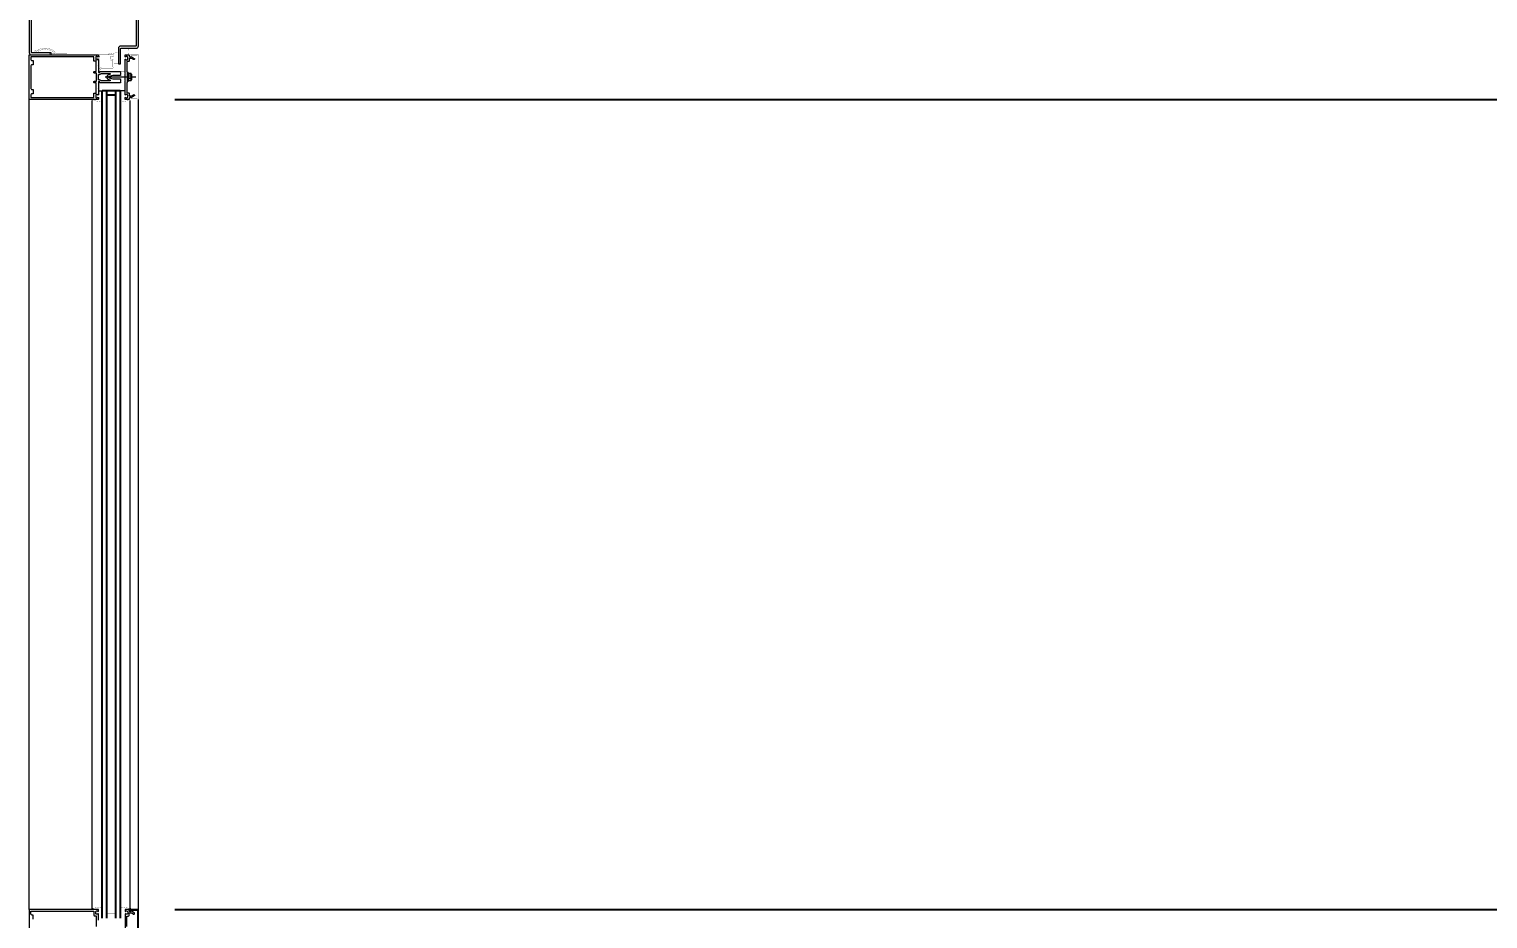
# Model space of a CAD drawing. Header units: inches. Extents: x 3850 to 5846, y -3 to 909.
# Drawn here: x 5628.9 to 5709, y 198 to 246.9 of the extents above; entities that cross this region are included whole.
import ezdxf

# ---------------------------------------------------------------- set-up
doc = ezdxf.new("R2010")
doc.units = ezdxf.units.IN
doc.header["$LTSCALE"] = 0.5
doc.header["$MEASUREMENT"] = 0
doc.layers.get('0').update_dxf_attribs({"lineweight": 18})
doc.layers.get('Defpoints').update_dxf_attribs({"color": 140, "lineweight": 18})
for name, color, linetype, lineweight in [('A-Anno-Dims', 211, 'Continuous', 18), ('A-Detl-Fine', 90, 'Continuous', 18), ('A-Detl-Medm', 31, 'Continuous', 25), ('A-Detl-Thin', 150, 'Continuous', 18), ('A-Detl-Wide', 213, 'Continuous', 50)]:
    doc.layers.add(name, color=color, linetype=linetype, lineweight=lineweight)
doc.styles.add('Arch-Dim', font='romans.shx', dxfattribs={"width": 0.75})
doc.dimstyles.new('Aec-Arch-I-96', dxfattribs={"dimscale": 96, "dimtxt": 0.09375, "dimasz": 0.0625, "dimexe": 0.0625, "dimexo": 0.0625, "dimgap": 0.03125, "dimtad": 1, "dimdec": 4, "dimzin": 3, "dimdsep": 46, "dimlunit": 4, "dimtxsty": 'Arch-Dim', "dimblk": 'ARCHTICK', "dimcen": 0.09375, "dimazin": 2, "dimtfac": 0.75, "dimtdec": 4, "dimtix": 1, "dimtmove": 2, "dimatfit": 2, "dimfxl": 1, "dimtolj": 1, "dimtzin": 0, "dimarcsym": 0})

# ---------------------------------------------------------------- blocks, each defined once
blk = doc.blocks.new('_ArchTick')
at = {"color": 0, "linetype": 'ByBlock', "const_width": 0.15}
blk.add_lwpolyline([(-0.5, -0.5), (0.5, 0.5)], dxfattribs=at)
blk = doc.blocks.new('*D236')
at = {"layer": 'A-Anno-Dims', "color": 0, "lineweight": -2, "transparency": 16777216}
for p, q in [((5636.92, 249.002), (5796.92, 249.002)), ((5794.92, 57), (5794.92, 249.002)), ((5748.92, 57), (5796.92, 57))]:
    blk.add_line(p, q, dxfattribs=at)
at = {"layer": 'Defpoints', "color": 0, "transparency": 16777216}
for p in [(5634.92, 249.002), (5794.92, 249.002), (5746.92, 57)]:
    blk.add_point(p, dxfattribs=at)
at = {"layer": 'A-Anno-Dims', "color": 0, "lineweight": -2, "transparency": 16777216, "xscale": 2, "yscale": 2, "zscale": 2}
for p, rotation in [((5794.92, 249.002), 90), ((5794.92, 57), 270)]:
    blk.add_blockref('_ArchTick', p, dxfattribs=dict(at, rotation=rotation))
at = {"layer": 'A-Anno-Dims', "color": 0, "transparency": 16777216, "insert": (5792.135, 153.001), "char_height": 3, "attachment_point": 5, "rotation": 90, "style": 'Arch-Dim'}
blk.add_mtext('\\A1;16\'-0"', dxfattribs=at)
blk = doc.blocks.new('*D267')
at = {"layer": 'A-Detl-Wide', "color": 0, "lineweight": -2, "transparency": 16777216}
for p, q in [((5742.419, 249.003), (5784.92, 249.003)), ((5782.92, 249.003), (5782.92, 243)), ((5636.92, 243), (5784.92, 243))]:
    blk.add_line(p, q, dxfattribs=at)
at = {"layer": 'Defpoints', "color": 0, "transparency": 16777216}
for p in [(5740.419, 249.003), (5634.92, 243), (5782.92, 243)]:
    blk.add_point(p, dxfattribs=at)
at = {"layer": 'A-Detl-Wide', "color": 0, "lineweight": -2, "transparency": 16777216, "xscale": 2, "yscale": 2, "zscale": 2}
for p, rotation in [((5782.92, 249.003), 90), ((5782.92, 243), 270)]:
    blk.add_blockref('_ArchTick', p, dxfattribs=dict(at, rotation=rotation))
at = {"layer": 'A-Detl-Wide', "color": 0, "transparency": 16777216, "insert": (5780.134, 246.001), "char_height": 3, "attachment_point": 5, "rotation": 90, "style": 'Arch-Dim'}
blk.add_mtext('\\A1;6"', dxfattribs=at)
blk = doc.blocks.new('*D268')
at = {"layer": 'A-Detl-Wide', "color": 0, "lineweight": -2, "transparency": 16777216}
for p, q in [((5636.92, 243), (5784.92, 243)), ((5782.92, 243), (5782.92, 198.499)), ((5636.92, 198.499), (5784.92, 198.499))]:
    blk.add_line(p, q, dxfattribs=at)
at = {"layer": 'Defpoints', "color": 0, "transparency": 16777216}
for p in [(5634.92, 243), (5634.92, 198.499), (5782.92, 198.499)]:
    blk.add_point(p, dxfattribs=at)
at = {"layer": 'A-Detl-Wide', "color": 0, "lineweight": -2, "transparency": 16777216, "xscale": 2, "yscale": 2, "zscale": 2}
for p, rotation in [((5782.92, 243), 90), ((5782.92, 198.499), 270)]:
    blk.add_blockref('_ArchTick', p, dxfattribs=dict(at, rotation=rotation))
at = {"layer": 'A-Detl-Wide', "color": 0, "transparency": 16777216, "insert": (5779.295, 220.75), "char_height": 3, "attachment_point": 5, "rotation": 90, "style": 'Arch-Dim'}
blk.add_mtext('\\A1;3\'-8{\\H0.750000x;\\S1/2;}"', dxfattribs=at)
blk = doc.blocks.new('*D269')
at = {"layer": 'A-Detl-Wide', "color": 0, "lineweight": -2, "transparency": 16777216}
for p, q in [((5782.92, 198.499), (5782.92, 200.499)), ((5636.92, 198.499), (5784.92, 198.499)), ((5782.92, 198.499), (5782.92, 195.999)), ((5636.92, 195.999), (5784.92, 195.999)), ((5782.92, 195.999), (5782.92, 193.999))]:
    blk.add_line(p, q, dxfattribs=at)
at = {"layer": 'Defpoints', "color": 0, "transparency": 16777216}
for p in [(5634.92, 198.499), (5634.92, 195.999), (5782.92, 195.999)]:
    blk.add_point(p, dxfattribs=at)
at = {"layer": 'A-Detl-Wide', "color": 0, "lineweight": -2, "transparency": 16777216, "xscale": 2, "yscale": 2, "zscale": 2}
for p, rotation in [((5782.92, 198.499), 270), ((5782.92, 195.999), 90)]:
    blk.add_blockref('_ArchTick', p, dxfattribs=dict(at, rotation=rotation))
at = {"layer": 'A-Detl-Wide', "color": 0, "transparency": 16777216, "insert": (5779.295, 197.249), "char_height": 3, "attachment_point": 5, "rotation": 90, "style": 'Arch-Dim'}
blk.add_mtext('\\A1;2{\\H0.750000x;\\S1/2;}"', dxfattribs=at)

msp = doc.modelspace()

# ---------------------------------------------------------------- linework, layer by layer
at = {"layer": 'A-Detl-Fine'}
for p, q in [((5634.31572, 244.47832), (5634.31572, 243.97832)), ((5634.35572, 244.47832), (5634.31572, 244.47832)), ((5634.35572, 244.47832), (5634.35572, 243.97832)), ((5634.4954, 244.43123), (5634.35572, 244.43123)), ((5634.4954, 244.32977), (5634.35572, 244.32977)), ((5634.49933, 244.41491), (5634.49933, 244.04172)), ((5634.51803, 244.41491), (5634.49933, 244.41491)), ((5634.53033, 244.3805), (5634.53033, 244.07612)), ((5634.78144, 244.2215), (5633.08763, 244.2215)), ((5634.35572, 243.97832), (5634.31572, 243.97832)), ((5634.4954, 244.12685), (5634.35572, 244.12685)), ((5634.4954, 244.0254), (5634.35572, 244.0254)), ((5634.51803, 244.04172), (5634.49933, 244.04172)), ((5632.38015, 198.49921), (5632.38011, 242.94097)), ((5632.72135, 243.46868), (5632.91986, 243.46868)), ((5634.18671, 243.46868), (5633.94239, 243.46868)), ((5634.45966, 198.49921), (5634.45962, 242.93949)), ((5632.38015, 198.55822), (5632.38015, 198.49921)), ((5634.47014, 198.55822), (5634.47014, 198.49743))]:
    msp.add_line(p, q, dxfattribs=at)
at = {"layer": 'A-Detl-Fine', "const_width": 0.01111}
for points in [[(5629.22137, 245.65958), (5629.22552, 245.67485), (5629.2364, 245.68573), (5629.25167, 245.68988)], [(5629.24327, 245.63046), (5629.23186, 245.63664), (5629.22418, 245.64685), (5629.22137, 245.65958)], [(5629.24326, 245.63046), (5629.50824, 245.56467)], [(5629.25167, 245.68988), (5629.25375, 245.6898), (5629.25584, 245.68959), (5629.25783, 245.68928)], [(5629.33079, 245.67116), (5629.25786, 245.68924)], [(5629.3306, 245.67108), (5629.39029, 245.70741), (5629.45328, 245.73908), (5629.51898, 245.76574), (5629.58675, 245.78706), (5629.65599, 245.80271), (5629.72606, 245.81234), (5629.79636, 245.81563)], [(5629.42145, 245.65685), (5629.49043, 245.69106), (5629.56413, 245.71841), (5629.64083, 245.73848), (5629.71881, 245.75083), (5629.79636, 245.75505)], [(5629.51658, 245.58168), (5629.42239, 245.65694)], [(5629.51076, 245.56434), (5629.50992, 245.56438), (5629.50906, 245.5645), (5629.50824, 245.56467)], [(5629.52039, 245.57397), (5629.51908, 245.56911), (5629.51562, 245.56566), (5629.51076, 245.56434)], [(5629.5166, 245.58164), (5629.51864, 245.57952), (5629.51994, 245.5769), (5629.52039, 245.57397)], [(5629.79636, 245.81563), (5629.85937, 245.81303), (5629.92203, 245.80537), (5629.98395, 245.79282), (5630.0448, 245.77559), (5630.10419, 245.75385), (5630.16177, 245.7278), (5630.21718, 245.69761), (5630.27006, 245.66349), (5630.32005, 245.62562), (5630.36677, 245.58419), (5630.40988, 245.53939)], [(5629.79636, 245.75505), (5629.86039, 245.75222), (5629.92371, 245.74388), (5629.98596, 245.73022), (5630.04678, 245.71144), (5630.10581, 245.68772), (5630.1627, 245.65928), (5630.21709, 245.6263), (5630.26862, 245.58899), (5630.31694, 245.54753), (5630.36169, 245.50213)], [(5630.3619, 245.50362), (5630.01909, 245.50362)], [(5630.01909, 245.50362), (5630.01909, 245.47332)], [(5630.04939, 245.44304), (5630.03412, 245.44718), (5630.02325, 245.45806), (5630.01911, 245.47332)], [(5630.04939, 245.44304), (5630.99631, 245.44304)], [(5630.99631, 245.54075), (5630.40997, 245.54075)], [(5630.99631, 245.44304), (5630.99631, 245.54075)], [(5633.82072, 245.57683), (5633.29302, 245.50205)], [(5633.29302, 245.50205), (5633.29302, 245.44341)], [(5633.29302, 245.44341), (5633.40601, 245.44341)], [(5633.94286, 245.44265), (5634.18718, 245.44265)], [(5634.38348, 245.62197), (5634.38622, 245.68493), (5634.39445, 245.7473), (5634.40817, 245.80845)], [(5634.40817, 245.43548), (5634.39445, 245.49663), (5634.38622, 245.559), (5634.38348, 245.62197)], [(5633.57641, 244.97435), (5633.82072, 244.97435)], [(5634.18693, 244.52737), (5633.94264, 244.52737)], [(5634.18718, 245.09086), (5633.94286, 245.09086)], [(5633.94264, 243.91563), (5634.18693, 243.91563)], [(5632.3924, 242.99961), (5632.50539, 242.99961)], [(5632.3924, 242.94097), (5632.3924, 242.99961)], [(5632.92011, 242.86619), (5632.3924, 242.94097)], [(5633.93191, 242.86471), (5634.45962, 242.93949)], [(5634.45962, 242.99813), (5634.34662, 242.99813)], [(5634.45962, 242.93949), (5634.45962, 242.99813)], [(5632.9199, 198.63471), (5632.38015, 198.55822)], [(5632.72138, 198.03052), (5632.9199, 198.03052)], [(5633.9199, 198.6362), (5634.47014, 198.55822)], [(5634.18675, 198.03052), (5633.94243, 198.03052)]]:
    msp.add_lwpolyline(points, dxfattribs=at)
at = {"layer": 'A-Detl-Fine'}
for centre, radius, start, end in [((5634.47602, 244.3805), 0.05431, 290.9107, 69.0893), ((5634.36548, 244.22832), 0.16485, 322.0123, 37.9877), ((5634.47602, 244.07612), 0.05431, 290.9107, 69.0893)]:
    msp.add_arc(centre, radius, start, end, dxfattribs=at)
at = {"layer": 'A-Detl-Medm', "linetype": 'Continuous'}
for p, q in [((5632.91986, 243.48859), (5633.91986, 243.48859)), ((5632.9199, 198.0106), (5632.91986, 243.48859)), ((5633.16986, 243.48859), (5633.1699, 198.0106)), ((5633.16986, 243.2443), (5633.66986, 243.2443)), ((5633.6699, 198.0106), (5633.66986, 243.48859)), ((5633.91986, 243.48859), (5633.9199, 198.0106))]:
    msp.add_line(p, q, dxfattribs=at)
at = {"layer": 'A-Detl-Medm', "linetype": 'Continuous', "const_width": 0.01111}
for points in [[(5632.9199, 198.0106), (5633.9199, 198.0106)], [(5633.1699, 198.2549), (5633.6699, 198.2549)]]:
    msp.add_lwpolyline(points, dxfattribs=at)
at = {"layer": 'A-Detl-Thin'}
for p, q in [((5628.91971, 242.99998), (5628.91971, 245.44304)), ((5628.91971, 245.44304), (5632.70157, 245.44304)), ((5632.4475, 245.34531), (5629.01744, 245.34531)), ((5629.01744, 245.34531), (5629.01744, 245.18896)), ((5629.01744, 245.18896), (5629.01748, 245.18896)), ((5629.01748, 245.18896), (5629.02549, 245.15939)), ((5629.02549, 245.15939), (5629.04651, 245.13837)), ((5629.04651, 245.13837), (5629.07608, 245.13036)), ((5629.07608, 245.13036), (5629.07608, 245.13032)), ((5629.07608, 245.13032), (5629.13471, 245.13032)), ((5629.13471, 245.13032), (5629.13471, 244.90067)), ((5632.4475, 245.34529), (5632.4475, 245.34531)), ((5632.46227, 245.34129), (5632.4475, 245.34529)), ((5632.47278, 245.33079), (5632.46227, 245.34129)), ((5632.47679, 245.316), (5632.47278, 245.33079)), ((5632.47681, 245.316), (5632.47679, 245.316)), ((5632.47681, 245.11566), (5632.47681, 245.316)), ((5632.47682, 245.11566), (5632.47681, 245.11566)), ((5632.47949, 245.10581), (5632.47682, 245.11566)), ((5632.57455, 245.31013), (5632.57453, 245.31013)), ((5632.57453, 245.31013), (5632.57453, 245.22415)), ((5632.57453, 245.22415), (5632.57455, 245.22415)), ((5632.58123, 245.33477), (5632.57455, 245.31013)), ((5632.57455, 245.22415), (5632.58123, 245.1995)), ((5632.59874, 245.35229), (5632.58123, 245.33477)), ((5632.58123, 245.1995), (5632.59874, 245.18198)), ((5632.62339, 245.35897), (5632.59874, 245.35229)), ((5632.59874, 245.18198), (5632.62339, 245.17531)), ((5632.63366, 245.359), (5632.62339, 245.359)), ((5632.62339, 245.359), (5632.62339, 245.35897)), ((5632.62339, 245.17531), (5632.62339, 245.17527)), ((5632.62339, 245.17527), (5632.63366, 245.17527)), ((5632.63366, 245.35898), (5632.63366, 245.359)), ((5632.65656, 245.35595), (5632.63366, 245.35898)), ((5632.63366, 245.17527), (5632.63368, 245.17531)), ((5632.63368, 245.17531), (5632.6566, 245.17836)), ((5632.67772, 245.34715), (5632.65656, 245.35595)), ((5632.6566, 245.17836), (5632.67776, 245.18717)), ((5632.69604, 245.33304), (5632.67772, 245.34715)), ((5632.67776, 245.18717), (5632.69607, 245.20129)), ((5632.69607, 245.33306), (5632.69604, 245.33304)), ((5632.70665, 245.3287), (5632.69607, 245.33306)), ((5632.69607, 245.20121), (5632.70665, 245.20556)), ((5632.69607, 245.20129), (5632.69607, 245.20121)), ((5632.70157, 245.44304), (5632.70157, 245.443)), ((5632.70157, 245.443), (5632.71142, 245.44035)), ((5632.71665, 245.33283), (5632.70665, 245.3287)), ((5632.70665, 245.20556), (5632.71665, 245.20144)), ((5632.71142, 245.44035), (5632.71843, 245.43334)), ((5632.72108, 245.34337), (5632.71665, 245.33283)), ((5632.71665, 245.20144), (5632.72108, 245.19091)), ((5632.71843, 245.43334), (5632.72108, 245.42349)), ((5632.72108, 245.42349), (5632.72112, 245.42349)), ((5632.72112, 245.34337), (5632.72108, 245.34337)), ((5632.72108, 245.19091), (5632.72112, 245.19091)), ((5632.72112, 245.42349), (5632.72112, 245.34337)), ((5632.72112, 245.19091), (5632.72112, 244.84694)), ((5629.01746, 244.84206), (5629.01744, 244.84206)), ((5629.01744, 244.84206), (5629.01744, 243.60097)), ((5629.02548, 244.87162), (5629.01746, 244.84206)), ((5629.04651, 244.89264), (5629.02548, 244.87162)), ((5629.07608, 244.90065), (5629.04651, 244.89264)), ((5629.13471, 244.90067), (5629.07608, 244.90067)), ((5629.07608, 244.90067), (5629.07608, 244.90065)), ((5632.47681, 244.46876), (5632.47681, 244.50783)), ((5632.47681, 244.50783), (5632.47682, 244.50783)), ((5632.47682, 244.46876), (5632.47681, 244.46876)), ((5632.47682, 244.50783), (5632.47949, 244.51768)), ((5632.47949, 244.4589), (5632.47682, 244.46876)), ((5632.4865, 245.0988), (5632.47949, 245.10581)), ((5632.47949, 244.51768), (5632.4865, 244.52469)), ((5632.4865, 244.4519), (5632.47949, 244.4589)), ((5632.49635, 245.09613), (5632.4865, 245.0988)), ((5632.4865, 244.52469), (5632.49635, 244.52735)), ((5632.49635, 244.44923), (5632.4865, 244.4519)), ((5632.49635, 245.09611), (5632.49635, 245.09613)), ((5632.59896, 245.09611), (5632.49635, 245.09611)), ((5632.49635, 244.52735), (5632.49635, 244.52737)), ((5632.49635, 244.52737), (5632.59896, 244.52737)), ((5632.49635, 244.44921), (5632.49635, 244.44923)), ((5632.62339, 244.44921), (5632.49635, 244.44921)), ((5632.59896, 244.52737), (5632.59896, 245.09611)), ((5632.62339, 243.99382), (5632.62339, 244.44921)), ((5632.72112, 244.84694), (5632.70646, 244.83227)), ((5632.70646, 244.83227), (5632.72112, 244.81761)), ((5632.72112, 244.81761), (5632.72112, 244.47852)), ((5632.72112, 244.47852), (5632.72246, 244.4736)), ((5632.72112, 244.072), (5632.72112, 244.37102)), ((5632.72112, 244.37102), (5632.78561, 244.37102)), ((5632.72246, 244.4736), (5632.72596, 244.4701)), ((5632.72596, 244.4701), (5632.73088, 244.46877)), ((5632.73088, 244.46877), (5632.73088, 244.46876)), ((5632.73088, 244.46876), (5632.78561, 244.46876)), ((5632.78561, 244.46877), (5632.79053, 244.4701)), ((5632.78561, 244.46876), (5632.78561, 244.46877)), ((5632.78561, 244.37102), (5632.78565, 244.37104)), ((5632.78565, 244.37104), (5632.82433, 244.37827)), ((5632.79053, 244.4701), (5632.79403, 244.4736)), ((5632.79403, 244.4736), (5632.79536, 244.47852)), ((5632.79536, 244.47852), (5632.79538, 244.47852)), ((5632.79538, 244.47852), (5632.79538, 244.51761)), ((5632.79538, 244.51761), (5632.79539, 244.51761)), ((5632.79539, 244.51761), (5632.79673, 244.52254)), ((5632.79673, 244.52254), (5632.80023, 244.52604)), ((5632.80023, 244.52604), (5632.80516, 244.52737)), ((5632.80516, 244.52737), (5633.94264, 244.52737)), ((5632.82433, 244.37827), (5632.85736, 244.39852)), ((5632.85736, 244.39852), (5632.88136, 244.4297)), ((5632.88136, 244.4297), (5632.88136, 244.42966)), ((5632.88136, 244.42966), (5633.3343, 244.42966)), ((5633.23328, 244.33179), (5633.19946, 244.29323)), ((5633.284, 244.35649), (5633.23328, 244.33179)), ((5633.34188, 244.37202), (5633.28399, 244.35651)), ((5633.28399, 244.35651), (5633.284, 244.35649)), ((5633.52243, 244.31923), (5633.30929, 244.26213)), ((5633.3343, 244.42966), (5633.3343, 244.42963)), ((5633.3343, 244.42963), (5633.35885, 244.41668)), ((5633.34189, 244.37204), (5633.34188, 244.37202)), ((5633.36225, 244.39091), (5633.34189, 244.37204)), ((5633.35885, 244.41668), (5633.36225, 244.39091)), ((5633.94264, 244.31923), (5633.52243, 244.31923)), ((5633.94264, 244.52737), (5633.94264, 244.4883)), ((5633.94264, 244.4883), (5633.9573, 244.47364)), ((5633.9573, 244.47364), (5633.94264, 244.45897)), ((5633.94264, 244.45897), (5633.94264, 244.38763)), ((5633.94264, 244.38763), (5633.9573, 244.37299)), ((5633.9573, 244.37299), (5633.94264, 244.35832)), ((5633.94264, 244.35832), (5633.94264, 244.31923)), ((5629.01744, 243.60097), (5629.01748, 243.60097)), ((5629.01748, 243.60097), (5629.02549, 243.5714)), ((5629.02549, 243.5714), (5629.04651, 243.55038)), ((5629.04651, 243.55038), (5629.07608, 243.54237)), ((5629.07608, 243.54237), (5629.07608, 243.54235)), ((5629.07608, 243.54235), (5629.13471, 243.54235)), ((5629.13471, 243.54235), (5629.13471, 243.3127)), ((5632.47681, 243.93518), (5632.47681, 243.97427)), ((5632.47681, 243.97427), (5632.47682, 243.97427)), ((5632.47682, 243.93518), (5632.47681, 243.93518)), ((5632.47682, 243.97427), (5632.47949, 243.98412)), ((5632.47949, 243.92533), (5632.47682, 243.93518)), ((5632.47949, 243.98412), (5632.4865, 243.99113)), ((5632.4865, 243.91832), (5632.47949, 243.92533)), ((5632.4865, 243.99113), (5632.49635, 243.9938)), ((5632.49635, 243.91565), (5632.4865, 243.91832)), ((5632.49635, 243.9938), (5632.49635, 243.99382)), ((5632.49635, 243.99382), (5632.62339, 243.99382)), ((5632.49635, 243.91563), (5632.49635, 243.91565)), ((5632.59896, 243.91563), (5632.49635, 243.91563)), ((5632.59896, 243.34689), (5632.59896, 243.91563)), ((5632.72112, 243.6254), (5632.70646, 243.61075)), ((5632.70646, 243.61075), (5632.72112, 243.59609)), ((5632.78561, 244.072), (5632.72112, 244.072)), ((5632.72246, 243.96943), (5632.72112, 243.96451)), ((5632.72112, 243.96451), (5632.72112, 243.6254)), ((5632.72112, 243.59609), (5632.72112, 243.25212)), ((5632.72596, 243.97293), (5632.72246, 243.96943)), ((5632.73088, 243.97427), (5632.72596, 243.97293)), ((5632.78561, 243.97427), (5632.73088, 243.97427)), ((5632.78559, 244.07198), (5632.78561, 244.072)), ((5632.82427, 244.06477), (5632.78559, 244.07198)), ((5632.78561, 243.97425), (5632.78561, 243.97427)), ((5632.79053, 243.97292), (5632.78561, 243.97425)), ((5632.79403, 243.96943), (5632.79053, 243.97292)), ((5632.79536, 243.96451), (5632.79403, 243.96943)), ((5632.79538, 243.96451), (5632.79536, 243.96451)), ((5632.79538, 243.92541), (5632.79538, 243.96451)), ((5632.79539, 243.92541), (5632.79538, 243.92541)), ((5632.79673, 243.92049), (5632.79539, 243.92541)), ((5632.80023, 243.91698), (5632.79673, 243.92049)), ((5632.80516, 243.91565), (5632.80023, 243.91698)), ((5632.80516, 243.91563), (5632.80516, 243.91565)), ((5633.94264, 243.91563), (5632.80516, 243.91563)), ((5632.85731, 244.04456), (5632.82427, 244.06477)), ((5632.88134, 244.01338), (5632.85731, 244.04456)), ((5632.88136, 244.01336), (5632.88134, 244.01338)), ((5633.3343, 244.01336), (5632.88136, 244.01336)), ((5633.19946, 244.29323), (5633.18255, 244.24634)), ((5633.18255, 244.24634), (5633.18255, 244.19667)), ((5633.18255, 244.19667), (5633.19946, 244.14978)), ((5633.19946, 244.14978), (5633.23328, 244.11121)), ((5633.23328, 244.11121), (5633.284, 244.08652)), ((5633.30929, 244.26209), (5633.28161, 244.23856)), ((5633.28161, 244.23856), (5633.28161, 244.20444)), ((5633.28161, 244.20444), (5633.30929, 244.18091)), ((5633.284, 244.08652), (5633.28399, 244.08652)), ((5633.28399, 244.08652), (5633.34188, 244.07099)), ((5633.30929, 244.26213), (5633.30929, 244.26209)), ((5633.30929, 244.18091), (5633.30929, 244.1809)), ((5633.30929, 244.1809), (5633.52243, 244.12379)), ((5633.35885, 244.02634), (5633.3343, 244.01338)), ((5633.3343, 244.01338), (5633.3343, 244.01336)), ((5633.34188, 244.07099), (5633.34188, 244.07097)), ((5633.34188, 244.07097), (5633.36224, 244.05211)), ((5633.36224, 244.05211), (5633.35885, 244.02634)), ((5633.52243, 244.12379), (5633.94264, 244.12379)), ((5633.94264, 244.12379), (5633.94264, 244.0847)), ((5633.94264, 244.0847), (5633.9573, 244.07004)), ((5633.9573, 244.07004), (5633.94264, 244.05539)), ((5633.94264, 244.05539), (5633.94264, 243.98405)), ((5633.94264, 243.98405), (5633.9573, 243.96939)), ((5633.9573, 243.96939), (5633.94264, 243.95472)), ((5633.94264, 243.95472), (5633.94264, 243.91563)), ((5632.70157, 242.99998), (5628.91971, 242.99998)), ((5628.91982, 198.49921), (5628.91971, 242.99998)), ((5629.01746, 243.25406), (5629.01744, 243.25406)), ((5629.01744, 243.25406), (5629.01744, 243.09771)), ((5629.01744, 243.09771), (5632.4475, 243.09771)), ((5629.02548, 243.28363), (5629.01746, 243.25406)), ((5629.04651, 243.30465), (5629.02548, 243.28363)), ((5629.07608, 243.31266), (5629.04651, 243.30465)), ((5629.13471, 243.3127), (5629.07608, 243.3127)), ((5629.07608, 243.3127), (5629.07608, 243.31266)), ((5632.4475, 243.09773), (5632.46229, 243.10174)), ((5632.4475, 243.09771), (5632.4475, 243.09773)), ((5632.46229, 243.10174), (5632.47279, 243.11225)), ((5632.47279, 243.11225), (5632.47679, 243.12702)), ((5632.47679, 243.12702), (5632.47681, 243.12702)), ((5632.47681, 243.12702), (5632.47681, 243.32735)), ((5632.47681, 243.32735), (5632.47682, 243.32735)), ((5632.47682, 243.32735), (5632.47949, 243.3372)), ((5632.47949, 243.3372), (5632.4865, 243.34421)), ((5632.4865, 243.34421), (5632.49635, 243.34687)), ((5632.49635, 243.34687), (5632.49635, 243.34689)), ((5632.49635, 243.34689), (5632.59896, 243.34689)), ((5632.57455, 243.21888), (5632.57453, 243.21888)), ((5632.57453, 243.21888), (5632.57453, 243.1329)), ((5632.57453, 243.1329), (5632.57455, 243.1329)), ((5632.58123, 243.24352), (5632.57455, 243.21888)), ((5632.57455, 243.1329), (5632.58123, 243.10825)), ((5632.59874, 243.26104), (5632.58123, 243.24352)), ((5632.58123, 243.10825), (5632.59874, 243.09074)), ((5632.62339, 243.26772), (5632.59874, 243.26104)), ((5632.59874, 243.09074), (5632.62339, 243.08406)), ((5632.63366, 243.26774), (5632.62339, 243.26774)), ((5632.62339, 243.26774), (5632.62339, 243.26772)), ((5632.62339, 243.08406), (5632.62339, 243.08402)), ((5632.62339, 243.08402), (5632.63366, 243.08402)), ((5632.63366, 243.26772), (5632.63366, 243.26774)), ((5632.65656, 243.26468), (5632.63366, 243.26772)), ((5632.63366, 243.08402), (5632.63368, 243.08404)), ((5632.63368, 243.08404), (5632.6566, 243.08709)), ((5632.67772, 243.25588), (5632.65656, 243.26468)), ((5632.6566, 243.08709), (5632.67776, 243.09591)), ((5632.69604, 243.24178), (5632.67772, 243.25588)), ((5632.67776, 243.09591), (5632.69607, 243.11002)), ((5632.69607, 243.24181), (5632.69604, 243.24178)), ((5632.70665, 243.23745), (5632.69607, 243.24181)), ((5632.69607, 243.10997), (5632.70665, 243.11432)), ((5632.69607, 243.11002), (5632.69607, 243.10997)), ((5632.71142, 243.00268), (5632.70157, 243.00002)), ((5632.70157, 243.00002), (5632.70157, 242.99998)), ((5632.71665, 243.24158), (5632.70665, 243.23745)), ((5632.70665, 243.11432), (5632.71665, 243.1102)), ((5632.71843, 243.00968), (5632.71142, 243.00268)), ((5632.72108, 243.25212), (5632.71665, 243.24158)), ((5632.71665, 243.1102), (5632.72108, 243.09966)), ((5632.72108, 243.01953), (5632.71843, 243.00968)), ((5632.72112, 243.25212), (5632.72108, 243.25212)), ((5632.72108, 243.09966), (5632.72112, 243.09966)), ((5632.72112, 243.01953), (5632.72108, 243.01953)), ((5632.72112, 243.09966), (5632.72112, 243.01953)), ((5634.9199, 198.49921), (5634.91986, 242.99998)), ((5632.70161, 198.49921), (5628.91958, 198.49921)), ((5628.91958, 198.49921), (5628.91958, 195.99921)), ((5629.01731, 198.24513), (5629.01731, 198.40148)), ((5629.01731, 198.40148), (5632.44753, 198.40148)), ((5629.01735, 198.24513), (5629.01731, 198.24513)), ((5629.02533, 198.21555), (5629.01735, 198.24513)), ((5629.04636, 198.19451), (5629.02533, 198.21555)), ((5629.07595, 198.18651), (5629.04636, 198.19451)), ((5629.07595, 198.1865), (5629.07595, 198.18651)), ((5629.13458, 198.1865), (5629.07595, 198.1865)), ((5629.13458, 197.95684), (5629.13458, 198.1865)), ((5632.44753, 198.40148), (5632.44753, 198.40146)), ((5632.44753, 198.40146), (5632.46232, 198.39747)), ((5632.46232, 198.39747), (5632.47284, 198.38696)), ((5632.47284, 198.38696), (5632.47683, 198.37217)), ((5632.47683, 198.37217), (5632.47685, 198.37217)), ((5632.47685, 198.37217), (5632.47685, 198.17183)), ((5632.47685, 198.17183), (5632.47686, 198.17183)), ((5632.47686, 198.17183), (5632.47954, 198.16198)), ((5632.47954, 198.16198), (5632.48654, 198.15499)), ((5632.48654, 198.15499), (5632.49639, 198.15232)), ((5632.49639, 198.15232), (5632.49639, 198.15228)), ((5632.49639, 198.15228), (5632.599, 198.15228)), ((5632.57457, 198.28031), (5632.57457, 198.3663)), ((5632.57457, 198.3663), (5632.57459, 198.3663)), ((5632.57459, 198.28031), (5632.57457, 198.28031)), ((5632.57459, 198.3663), (5632.58124, 198.39096)), ((5632.58124, 198.25566), (5632.57459, 198.28031)), ((5632.58124, 198.39096), (5632.59877, 198.40849)), ((5632.59877, 198.23812), (5632.58124, 198.25566)), ((5632.59877, 198.40849), (5632.62343, 198.41515)), ((5632.62343, 198.23146), (5632.59877, 198.23812)), ((5632.599, 198.15228), (5632.599, 197.55508)), ((5632.62343, 198.41515), (5632.6337, 198.41515)), ((5632.62343, 198.23144), (5632.62343, 198.23146)), ((5632.6337, 198.23144), (5632.62343, 198.23144)), ((5632.6337, 198.41515), (5632.6337, 198.41513)), ((5632.6337, 198.41513), (5632.6566, 198.41212)), ((5632.63372, 198.23146), (5632.6337, 198.23144)), ((5632.65664, 198.23449), (5632.63372, 198.23146)), ((5632.6566, 198.41212), (5632.67776, 198.40332)), ((5632.67781, 198.2433), (5632.65664, 198.23449)), ((5632.67776, 198.40332), (5632.69606, 198.38921)), ((5632.69611, 198.25744), (5632.67781, 198.2433)), ((5632.69606, 198.38921), (5632.69611, 198.38923)), ((5632.69611, 198.38923), (5632.70669, 198.38488)), ((5632.70669, 198.26174), (5632.69611, 198.25738)), ((5632.69611, 198.25738), (5632.69611, 198.25744)), ((5632.70161, 198.49917), (5632.70161, 198.49921)), ((5632.71146, 198.49651), (5632.70161, 198.49917)), ((5632.70669, 198.38488), (5632.71669, 198.389)), ((5632.71669, 198.25761), (5632.70669, 198.26174)), ((5632.71846, 198.48951), (5632.71146, 198.49651)), ((5632.71669, 198.389), (5632.72112, 198.39954)), ((5632.72112, 198.24708), (5632.71669, 198.25761)), ((5632.72112, 198.47967), (5632.71846, 198.48951)), ((5632.72116, 198.47967), (5632.72112, 198.47967)), ((5632.72112, 198.39954), (5632.72116, 198.39954)), ((5632.72116, 198.24708), (5632.72112, 198.24708)), ((5632.72116, 198.39954), (5632.72116, 198.47967)), ((5632.72116, 197.90311), (5632.72116, 198.24708)), ((5634.4274, 198.44057), (5634.42738, 198.44057)), ((5634.42738, 198.44057), (5634.42738, 198.42103)), ((5634.42738, 198.42103), (5634.42742, 198.42103)), ((5634.43542, 198.47014), (5634.4274, 198.44057)), ((5634.42742, 198.42103), (5634.43275, 198.40132)), ((5634.43275, 198.40132), (5634.44676, 198.3873)), ((5634.45644, 198.49116), (5634.43542, 198.47014)), ((5634.44676, 198.3873), (5634.46647, 198.38197)), ((5634.48601, 198.49917), (5634.45644, 198.49116)), ((5634.46647, 198.38197), (5634.48618, 198.38731)), ((5634.9199, 198.49921), (5634.48601, 198.49921)), ((5634.48601, 198.49921), (5634.48601, 198.49917)), ((5634.48618, 198.38731), (5634.50019, 198.40132)), ((5634.50019, 198.40132), (5634.50553, 198.42103)), ((5634.50553, 198.42103), (5634.50554, 198.42103)), ((5634.50554, 198.42103), (5634.50554, 198.45033)), ((5634.50554, 198.45033), (5634.86126, 198.45033)), ((5634.86126, 198.45033), (5634.86126, 196.04807)), ((5634.9199, 195.99921), (5634.9199, 198.49921))]:
    msp.add_line(p, q, dxfattribs=at)
for points in [[(5629.04471, 252.55692, 0.41421356), (5628.91971, 252.43192), (5628.91971, 245.56804, 0.41421356), (5629.04471, 245.44304), (5630.13562, 245.44304), (5630.13562, 245.5652), (5629.05749, 245.5652, -0.41421356), (5629.04187, 245.58082), (5629.04187, 252.41914, -0.41421356), (5629.05749, 252.43476), (5630.13562, 252.43476), (5630.13562, 252.55692)], [(5634.91984, 245.93449), (5634.91984, 252.06547, 0.41421356), (5634.79484, 252.19047), (5633.95826, 252.19047, -0.41421356), (5633.94264, 252.20609), (5633.94264, 253.04554), (5633.82048, 253.04554), (5633.82048, 252.19331, 0.41421356), (5633.94548, 252.06831), (5634.78206, 252.06831, -0.41421356), (5634.79768, 252.05269), (5634.79768, 245.94728, -0.41421356), (5634.78206, 245.93165), (5633.94548, 245.93165, 0.41421356), (5633.82048, 245.80665), (5633.82048, 244.95443), (5633.94264, 244.95443), (5633.94264, 245.79387, -0.41421356), (5633.95826, 245.80949), (5634.79484, 245.80949, 0.41421356)]]:
    msp.add_lwpolyline(points, format="xyb", close=True, dxfattribs=at)
at = {"layer": 'A-Detl-Thin', "const_width": 0.01111}
for points in [[(5632.72112, 245.30915), (5632.67224, 245.30915), (5632.67224, 245.3287), (5632.67223, 245.3287), (5632.66807, 245.33896), (5632.65853, 245.34333), (5632.64804, 245.33978), (5632.64802, 245.33979), (5632.60424, 245.30205), (5632.60426, 245.30203), (5632.59405, 245.2808), (5632.60179, 245.25997), (5632.62339, 245.25056), (5632.62339, 245.25052), (5632.72112, 245.25052), (5632.72114, 245.25056), (5632.75072, 245.25858), (5632.77173, 245.2796), (5632.77972, 245.30917), (5632.77974, 245.30915), (5632.77974, 245.3844), (5633.37096, 245.3844), (5633.37096, 245.22415), (5633.37098, 245.22415), (5633.38567, 245.16991), (5633.42422, 245.13136), (5633.47846, 245.11667), (5633.47846, 245.11665), (5633.51755, 245.11665), (5633.51755, 244.77657), (5632.90972, 244.77657), (5632.90972, 244.77655), (5632.89451, 244.77453), (5632.88045, 244.76871), (5632.86827, 244.75938), (5632.86825, 244.7594), (5632.74611, 244.63724), (5632.73678, 244.62505), (5632.73096, 244.611), (5632.72896, 244.5958), (5632.72892, 244.5958), (5632.72892, 244.4883), (5632.72894, 244.4883), (5632.73161, 244.47845), (5632.73862, 244.47146), (5632.74846, 244.46879), (5632.74846, 244.46876), (5632.76801, 244.46876), (5632.76801, 244.46879), (5632.77786, 244.47146), (5632.78486, 244.47845), (5632.78752, 244.4883), (5632.78756, 244.4883), (5632.78756, 244.5958), (5632.90972, 244.71793), (5633.51755, 244.71793), (5633.51757, 244.71797), (5633.54714, 244.72599), (5633.56815, 244.74702), (5633.57614, 244.77659), (5633.57618, 244.77657), (5633.57618, 245.19091), (5633.57614, 245.19091), (5633.57171, 245.20144), (5633.56172, 245.20556), (5633.55114, 245.20121), (5633.55114, 245.20129), (5633.53284, 245.18715), (5633.51167, 245.17834), (5633.48874, 245.17531), (5633.48872, 245.17527), (5633.47846, 245.17527), (5633.47846, 245.17529), (5633.4538, 245.18195), (5633.43627, 245.19949), (5633.42962, 245.22415), (5633.4296, 245.22415), (5633.4296, 245.31013), (5633.42962, 245.31013), (5633.43627, 245.33478), (5633.4538, 245.35232), (5633.47846, 245.35898), (5633.47846, 245.359), (5633.48872, 245.359), (5633.48872, 245.35898), (5633.51162, 245.35597), (5633.53278, 245.34717), (5633.55108, 245.33306), (5633.55114, 245.33306), (5633.56172, 245.32871), (5633.57171, 245.33283), (5633.57614, 245.34337), (5633.57618, 245.34337), (5633.57618, 245.42349), (5633.57614, 245.42349), (5633.57348, 245.43334), (5633.56648, 245.44034), (5633.55664, 245.443), (5633.55664, 245.44304), (5632.74064, 245.44304), (5632.74064, 245.44302), (5632.7308, 245.44035), (5632.7238, 245.43334), (5632.72114, 245.42349), (5632.72112, 245.42349)], [(5634.86122, 245.39417), (5634.5055, 245.39417), (5634.5055, 245.36485), (5634.50549, 245.36485), (5634.50017, 245.34514), (5634.48616, 245.33113), (5634.46643, 245.3258), (5634.44672, 245.33111), (5634.4327, 245.34513), (5634.42738, 245.36485), (5634.42734, 245.36485), (5634.42734, 245.3844), (5634.42738, 245.3844), (5634.43536, 245.41399), (5634.45639, 245.43502), (5634.48598, 245.44302), (5634.48598, 245.44304), (5634.91986, 245.44304), (5634.91986, 242.99998), (5634.48598, 242.99998), (5634.48598, 243), (5634.45639, 243.008), (5634.43536, 243.02904), (5634.42738, 243.05862), (5634.42734, 243.05862), (5634.42734, 243.07817), (5634.42736, 243.07817), (5634.4327, 243.09788), (5634.44672, 243.1119), (5634.46643, 243.11722), (5634.48615, 243.11191), (5634.50016, 243.0979), (5634.50549, 243.07817), (5634.5055, 243.07817), (5634.5055, 243.04884), (5634.86122, 243.04884)]]:
    msp.add_lwpolyline(points, close=True, dxfattribs=at)
at = {"layer": 'A-Detl-Thin'}
msp.add_lwpolyline([(5634.25149, 245.17835), (5634.2744, 245.17531), (5634.2744, 245.17527), (5634.28466, 245.17527), (5634.28466, 245.17531), (5634.30932, 245.18199), (5634.32684, 245.19951), (5634.3335, 245.22415), (5634.33352, 245.22415), (5634.33352, 245.31013), (5634.3335, 245.31013), (5634.32683, 245.33478), (5634.30931, 245.3523), (5634.28466, 245.35898), (5634.28466, 245.359), (5634.2744, 245.359), (5634.2744, 245.35898), (5634.25148, 245.35594), (5634.23032, 245.34713), (5634.21201, 245.33302), (5634.21198, 245.33306), (5634.2014, 245.32869), (5634.1914, 245.33282), (5634.18697, 245.34337), (5634.18693, 245.34337), (5634.18693, 245.42349), (5634.18697, 245.42349), (5634.18963, 245.43334), (5634.19663, 245.44035), (5634.20648, 245.443), (5634.20648, 245.44304), (5634.38825, 245.44304), (5634.38825, 245.443), (5634.40304, 245.43901), (5634.41355, 245.4285), (5634.41754, 245.41371), (5634.41756, 245.41371), (5634.41756, 245.37464), (5634.41759, 245.37464), (5634.43833, 245.33437), (5634.48018, 245.32749), (5634.5127, 245.35902), (5634.51272, 245.359), (5634.69118, 245.25596), (5634.69116, 245.25594), (5634.70558, 245.24147), (5634.71071, 245.22232), (5634.70547, 245.20258), (5634.691, 245.18817), (5634.67185, 245.18303), (5634.65211, 245.18827), (5634.65209, 245.18825), (5634.54931, 245.2476), (5634.41756, 245.2476), (5634.41756, 245.1362), (5634.41754, 245.13622), (5634.40957, 245.10663), (5634.38855, 245.0856), (5634.35896, 245.07759), (5634.35894, 245.07756), (5634.28466, 245.07756), (5634.28466, 244.5391), (5634.30909, 244.51467), (5634.30909, 244.23617), (5634.29443, 244.2215), (5634.30909, 244.20686), (5634.30909, 243.92835), (5634.28466, 243.90393), (5634.28466, 243.36547), (5634.35894, 243.36547), (5634.35894, 243.36545), (5634.38852, 243.35745), (5634.40955, 243.33642), (5634.41754, 243.30685), (5634.41756, 243.30683), (5634.41756, 243.19543), (5634.54931, 243.19543), (5634.65209, 243.25478), (5634.65211, 243.25476), (5634.67185, 243.26), (5634.69099, 243.25487), (5634.70545, 243.24045), (5634.71071, 243.22071), (5634.70559, 243.20157), (5634.69118, 243.1871), (5634.69118, 243.18706), (5634.51272, 243.08402), (5634.5127, 243.08402), (5634.48016, 243.11553), (5634.43832, 243.10865), (5634.41759, 243.06839), (5634.41756, 243.06839), (5634.41756, 243.0293), (5634.41754, 243.0293), (5634.41356, 243.01451), (5634.40305, 243.004), (5634.38825, 243), (5634.38825, 242.99998), (5634.20648, 242.99998), (5634.20648, 243.00002), (5634.19663, 243.00268), (5634.18963, 243.00968), (5634.18697, 243.01953), (5634.18693, 243.01953), (5634.18693, 243.09966), (5634.18697, 243.09966), (5634.1914, 243.1102), (5634.2014, 243.11432), (5634.21198, 243.10997), (5634.21201, 243.11), (5634.23033, 243.09589), (5634.25149, 243.08708), (5634.2744, 243.08404), (5634.2744, 243.08402), (5634.28466, 243.08402), (5634.28466, 243.08406), (5634.30932, 243.09074), (5634.32684, 243.10826), (5634.3335, 243.1329), (5634.33352, 243.1329), (5634.33352, 243.21888), (5634.3335, 243.21888), (5634.32683, 243.24353), (5634.30931, 243.26105), (5634.28466, 243.26774), (5634.2744, 243.26774), (5634.2744, 243.26772), (5634.25148, 243.26468), (5634.23032, 243.25587), (5634.21201, 243.24176), (5634.21198, 243.24181), (5634.2014, 243.23745), (5634.1914, 243.24157), (5634.18697, 243.25212), (5634.18693, 243.25212), (5634.18693, 244.00163), (5634.17229, 244.0163), (5634.18693, 244.03095), (5634.18693, 244.41206), (5634.17229, 244.42672), (5634.18693, 244.44139), (5634.18693, 245.19091), (5634.18697, 245.19091), (5634.1914, 245.20144), (5634.2014, 245.20556), (5634.21198, 245.20121), (5634.21201, 245.20127), (5634.23033, 245.18716)], close=True, dxfattribs=at)
msp.add_lwpolyline([(5634.2847, 197.56681), (5634.2847, 198.13373), (5634.35898, 198.13373), (5634.35898, 198.13375), (5634.38856, 198.14176), (5634.40958, 198.16279), (5634.41758, 198.19237), (5634.4176, 198.19235), (5634.4176, 198.30375), (5634.54935, 198.30375), (5634.65213, 198.24442), (5634.65215, 198.24444), (5634.67189, 198.23921), (5634.69103, 198.24435), (5634.70551, 198.25875), (5634.71074, 198.27849), (5634.7056, 198.29763), (5634.6912, 198.31211), (5634.69122, 198.31213), (5634.51276, 198.41515), (5634.51274, 198.41519), (5634.48024, 198.38364), (5634.43836, 198.39051), (5634.41763, 198.43079), (5634.4176, 198.43079), (5634.4176, 198.46988), (5634.41758, 198.46988), (5634.41357, 198.48467), (5634.40307, 198.49517), (5634.38829, 198.49917), (5634.38829, 198.49921), (5634.20652, 198.49921), (5634.20652, 198.49917), (5634.19667, 198.49651), (5634.18967, 198.48951), (5634.18701, 198.47967), (5634.18697, 198.47967), (5634.18697, 198.39954), (5634.18699, 198.39954), (5634.19144, 198.389), (5634.20144, 198.38488), (5634.21202, 198.38923), (5634.21205, 198.38917), (5634.23034, 198.4033), (5634.25151, 198.41211), (5634.27444, 198.41513), (5634.27444, 198.41515), (5634.2847, 198.41515), (5634.2847, 198.41513), (5634.30935, 198.40849), (5634.32688, 198.39096), (5634.33354, 198.3663), (5634.33356, 198.3663), (5634.33356, 198.28031), (5634.33354, 198.28031), (5634.32689, 198.25567), (5634.30937, 198.23814), (5634.2847, 198.23148), (5634.2847, 198.23144), (5634.27444, 198.23144), (5634.27444, 198.23146), (5634.25152, 198.23448), (5634.23036, 198.24329), (5634.21205, 198.25742), (5634.21202, 198.25738), (5634.20144, 198.26174), (5634.19145, 198.25761), (5634.18701, 198.24708), (5634.18697, 198.24708), (5634.18697, 197.4691)], dxfattribs=at)

# ---------------------------------------------------------------- dimensions: what is measured, and where the dimension line sits
at = {"layer": 'A-Anno-Dims'}
dim = msp.add_linear_dim(base=(5794.92031, 249.00228), p1=(5746.91997, 56.99998), p2=(5634.91997, 249.00228), angle=90, dimstyle='Aec-Arch-I-96', override={"dimscale": 32}, dxfattribs=at)
dim.commit()
dim.dimension.update_dxf_attribs({"geometry": '*D236', "text_midpoint": (5792.13459, 153.00113)})
at = {"layer": 'A-Detl-Wide'}
for base, p1, p2, picture, middle in [((5782.92008, 242.99988), (5740.41901, 249.00268), (5634.91986, 242.99988), '*D267', (5780.13437, 246.00128)), ((5782.92008, 198.49918), (5634.91986, 242.99988), (5634.91986, 198.49918), '*D268', (5779.29508, 220.74953)), ((5782.92008, 195.99918), (5634.91986, 198.49918), (5634.91986, 195.99918), '*D269', (5779.29508, 197.24918))]:
    dim = msp.add_linear_dim(base=base, p1=p1, p2=p2, angle=90, dimstyle='Aec-Arch-I-96', override={"dimscale": 32}, dxfattribs=at)
    dim.commit()
    dim.dimension.update_dxf_attribs({"geometry": picture, "text_midpoint": middle})

doc.saveas('drawing.dxf')
